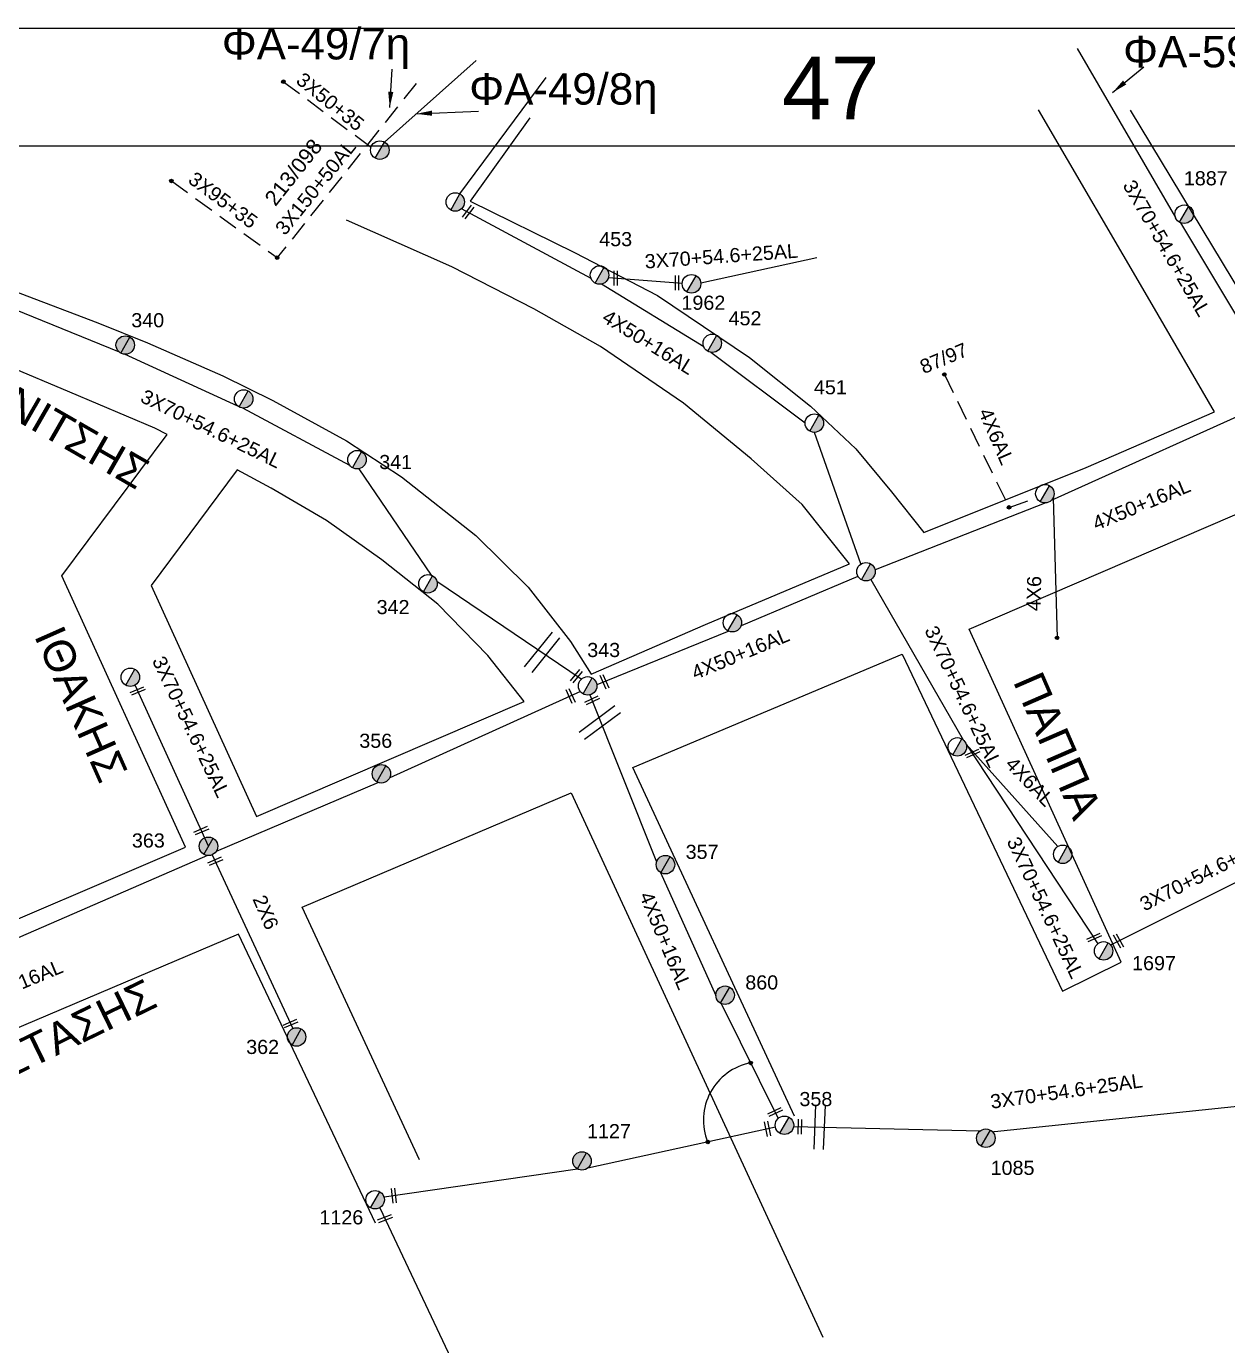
# Model space of a CAD drawing. Header units: millimetres. Extents: x 5016 to 7282, y 2879 to 3911.
# Drawn here: x 6247.9 to 6401.2, y 3736.9 to 3905.2 of the extents above; entities that cross this region are included whole.
import ezdxf

# ---------------------------------------------------------------- set-up
doc = ezdxf.new("R2010")
doc.units = ezdxf.units.MM
doc.linetypes.add('DASHED', pattern=[19.05, 12.7, -6.35])
for name, color, linetype in [('Άγνωστα', 7, 'Continuous'), ('Γέφυρες Εναέριου Δικτύου', 7, 'Continuous'), ('Γυμνά εναέρια ΧΤ (3Φ)   3x50+35CU', 7, 'Continuous'), ('Γυμνά εναέρια ΧΤ και ΦΟΠ (3Φ)   4x50+16AL', 7, 'Continuous'), ('Επιγραφές - Σχήματα', 7, 'Continuous'), ('Καλώδια ΧΤ   3x150+50AL', 7, 'DASHED'), ('Καλώδια ΧΤ   3x95+35 CU', 7, 'DASHED'), ('Μηχανική τομή', 7, 'Continuous'), ('Στύλος Ξύλινος', 7, 'Continuous'), ('Στύλος Ξύλινος @ 1', 7, 'Continuous'), ('Στύλος ΦΜ', 7, 'Continuous'), ('Στύλος ΦΜ @ 1', 7, 'Continuous'), ('Συνδέσεις', 7, 'Continuous'), ('Συνεστραμμένα ΧΤ   3x70+54.6+25 AL', 7, 'SYN_LINE'), ('Τομή', 7, 'Continuous'), ('Υπόβαθρο ΔΕΗ', 7, 'Continuous'), ('Υπόγεια καλώδια Παροχών ΧΤ   4x6', 7, 'DASHED')]:
    doc.layers.add(name, color=color, linetype=linetype)
doc.styles.add('arial', font='ARIAL.TTF')
doc.styles.get("Standard").update_dxf_attribs({"font": 'ARIAL.TTF'})
doc.linetypes.add('SYN_LINE', pattern='A,0.5,-0.0001,["/\\/\\/\\/",Standard,S=0.1,R=0,X=0,Y=-0.05],-0.25', length=0.7501)
doc.dimstyles.new('ISO-25', dxfattribs={"dimtxt": 2.5, "dimasz": 1.8, "dimexe": 1.25, "dimexo": 0.625, "dimtad": 1, "dimtxsty": 'Standard', "dimcen": 1.8, "dimadec": 0, "dimazin": 0, "dimtfac": 1, "dimtmove": 0, "dimatfit": 3, "dimfxl": 1.25, "dimarcsym": 0})

# ---------------------------------------------------------------- blocks, each defined once
blk = doc.blocks.new('ΥΠΑΡΧΩΝ ΞΥΛΙΝΟΣ ΣΤΥΛΟΣ')
at = {"layer": 'Στύλος Ξύλινος'}
h = blk.add_hatch(color=7, dxfattribs=at)
h.paths.add_polyline_path([(-2.62, 0, 0.270008), (-1.29, -2.28), (1.3, 2.27, 0.576266)])
h.paths.add_polyline_path([(-1.29, -2.28, 0.574793), (2.62, 0, 0.268822), (1.3, 2.27)])
at = {"layer": 'Στύλος Ξύλινος', "color": 7}
blk.add_line((-1.29, -2.28), (1.3, 2.27), dxfattribs=at)
blk.add_circle((0, 0), 2.62, dxfattribs=at)
at = {"layer": 'Στύλος Ξύλινος', "flags": 4}
for tag, p in [('ΑΡΙΘΜΟΣ', (-4.91, 8.6)), ('ΤΥΠΟΣ', (-4.85, 3.39))]:
    blk.add_attdef(tag, p, '', height=4, dxfattribs=at)
blk = doc.blocks.new('ΥΠΑΡΧΩΝ ΤΣΙΜΕΝΤΕΝΙΟΣ ΣΤΥΛΟΣ')
at = {"layer": 'Στύλος ΦΜ'}
blk.add_hatch(color=7, dxfattribs=at).paths.add_polyline_path([(-1.29, -2.28, 0.574793), (2.62, 0, 0.268822), (1.3, 2.27)])
at = {"layer": 'Στύλος ΦΜ', "color": 7}
blk.add_line((-1.29, -2.28), (1.3, 2.27), dxfattribs=at)
blk.add_circle((0, 0), 2.62, dxfattribs=at)
at = {"layer": 'Στύλος ΦΜ', "flags": 4}
for tag, p in [('ΑΡΙΘΜΟΣ', (-4.68, 8.05)), ('ΤΥΠΟΣ', (-4.91, 3.03))]:
    blk.add_attdef(tag, p, '', height=4, dxfattribs=at)
blk = doc.blocks.new('ΜΗΧΑΝΙΚΗ ΤΟΜΗ')
at = {"layer": 'Μηχανική τομή', "ltscale": 40}
for p, q in [((-1.89, 0.78), (1.89, 0.78)), ((1.89, 0), (-1.89, 0))]:
    blk.add_line(p, q, dxfattribs=at)
blk = doc.blocks.new('ΤΟΜΗ')
at = {"layer": 'Τομή', "ltscale": 40}
for p, q in [((-5.68, 0), (5.68, 0)), ((5.68, -2.33), (-5.68, -2.33))]:
    blk.add_line(p, q, dxfattribs=at)
blk = doc.blocks.new('_ΣΥΝΔΕΣΗ')
at = {"layer": 'Συνδέσεις', "linetype": 'SYN_LINE', "ltscale": 40}
blk.add_hatch(color=256, dxfattribs=at).paths.add_polyline_path([(0.5, -0.01, 1), (-0.5, -0.01, 1)])
at = {"layer": 'Συνδέσεις'}
blk.add_circle((0, -0.01), 0.5, dxfattribs=at)

msp = doc.modelspace()

# ---------------------------------------------------------------- linework, layer by layer
at = {"layer": 'Άγνωστα', "color": 30, "linetype": 'SYN_LINE', "lineweight": -3, "ltscale": 20}
for points in [[(6378.89, 3845.07), (6379.39, 3827.22)], [(6271.14, 3800.63), (6261.81, 3821.1)], [(6271.63, 3799.56), (6281.9, 3777.38)]]:
    msp.add_lwpolyline(points, dxfattribs=at)
at = {"layer": 'Γέφυρες Εναέριου Δικτύου', "lineweight": -3}
msp.add_arc((6341.69, 3765.72), 7.41, 100.8306, 202.1967, dxfattribs=at)
at = {"layer": 'Γυμνά εναέρια ΧΤ (3Φ)   3x50+35CU', "color": 133, "linetype": 'DASHED', "lineweight": -3, "ltscale": 0.2}
msp.add_lwpolyline([(6280.7, 3898.15), (6291.88, 3889.8)], dxfattribs=at)
at = {"layer": 'Γυμνά εναέρια ΧΤ και ΦΟΠ (3Φ)   4x50+16AL', "color": 30, "lineweight": -3}
for points in [[(6319.94, 3873.04), (6303.43, 3881.95)], [(6334.33, 3864.32), (6321.28, 3872.34)], [(6347.25, 3854.58), (6335.22, 3863.63)], [(6407.51, 3857.73), (6378.65, 3844.75)], [(6354.38, 3836.64), (6348.44, 3853.42)], [(6377.96, 3844.43), (6356.17, 3835.89)], [(6354, 3835.05), (6339.09, 3828.77)], [(6337.53, 3828.06), (6320.68, 3821.21)], [(6318.58, 3820.36), (6294.26, 3809.37)], [(6292.85, 3808.76), (6272.1, 3799.96)], [(6271.02, 3799.46), (6225.91, 3779.86)]]:
    msp.add_lwpolyline(points, dxfattribs=at)
at = {"layer": 'Γυμνά εναέρια ΧΤ και ΦΟΠ (3Φ)   4x50+16AL', "color": 2, "lineweight": -3}
for points in [[(6319.8, 3819.95), (6328.31, 3798.65)], [(6328.8, 3797.3), (6335.87, 3781.6)], [(6336.54, 3780.58), (6343.82, 3765.91)]]:
    msp.add_lwpolyline(points, dxfattribs=at)
at = {"layer": 'Επιγραφές - Σχήματα', "lineweight": -3}
for points in [[(5015.89, 3904.96), (7057.63, 3904.96), (7057.63, 2878.51), (5015.89, 2878.51)], [(5030.89, 3889.96), (7042.63, 3889.96), (7042.63, 2893.51), (5030.89, 2893.51)]]:
    msp.add_lwpolyline(points, close=True, dxfattribs=at)
at = {"layer": 'Καλώδια ΧΤ   3x150+50AL', "color": 1, "lineweight": -3, "ltscale": 0.2}
msp.add_lwpolyline([(6297.64, 3897.93), (6279.91, 3875.71)], dxfattribs=at)
at = {"layer": 'Καλώδια ΧΤ   3x95+35 CU', "color": 1, "lineweight": -3, "ltscale": 0.2}
msp.add_lwpolyline([(6266.41, 3885.49), (6279.91, 3875.71)], dxfattribs=at)
at = {"layer": 'Συνεστραμμένα ΧΤ   3x70+54.6+25 AL', "color": 133, "lineweight": -3, "ltscale": 20}
for points in [[(6381.96, 3902.39), (6394.51, 3880.84)], [(6305.31, 3900.85), (6293.59, 3890.44)], [(6395.14, 3880.17), (6407.52, 3859.51)]]:
    msp.add_lwpolyline(points, dxfattribs=at)
at = {"layer": 'Συνεστραμμένα ΧΤ   3x70+54.6+25 AL', "color": 30, "lineweight": -3, "ltscale": 20}
for points in [[(6303.2, 3883.83), (6314.21, 3898.69)], [(6333.93, 3872.48), (6348.75, 3875.73)], [(6322.16, 3873.16), (6331.58, 3872.45)], [(6355.63, 3834.64), (6367.41, 3814.23)], [(6367.8, 3813.65), (6384.59, 3788.21)], [(6386.24, 3788.05), (6416.63, 3803.25)]]:
    msp.add_lwpolyline(points, dxfattribs=at)
at = {"layer": 'Συνεστραμμένα ΧΤ   3x70+54.6+25 AL', "color": 6, "lineweight": -3, "ltscale": 20}
for points in [[(6259.77, 3863.65), (6241.44, 3871.08)], [(6274.89, 3856.77), (6260.42, 3863.38)], [(6289.17, 3849.2), (6275.54, 3856.51)], [(6299.6, 3835.19), (6290.36, 3848.79)], [(6318.69, 3821.94), (6300.28, 3834.41)]]:
    msp.add_lwpolyline(points, dxfattribs=at)
at = {"layer": 'Συνεστραμμένα ΧΤ   3x70+54.6+25 AL', "color": 62, "lineweight": -3, "ltscale": 20}
for points in [[(6371.21, 3764.16), (6371.4, 3764.25), (6412.59, 3768.56)], [(6345.79, 3764.88), (6369.64, 3764.33)]]:
    msp.add_lwpolyline(points, dxfattribs=at)
at = {"layer": 'Συνεστραμμένα ΧΤ   3x70+54.6+25 AL', "color": 2, "lineweight": -3, "ltscale": 20}
for points in [[(6343.47, 3764.81), (6319.53, 3759.58)], [(6318.21, 3759.47), (6293.54, 3755.87)], [(6292.99, 3754.53), (6302.45, 3734.54)]]:
    msp.add_lwpolyline(points, dxfattribs=at)
at = {"layer": 'Υπόβαθρο ΔΕΗ', "lineweight": -3}
for points in [[(6388.74, 3894.5), (6403.05, 3870.8), (6408.98, 3860.06), (6419.86, 3864.53), (6425.04, 3867.12), (6442, 3874.38), (6432.27, 3895.81)], [(6312.13, 3893.54), (6304.54, 3882.93), (6317.82, 3876.38), (6328.43, 3870.86), (6340.15, 3862.96), (6347.93, 3856.77), (6353.72, 3851.31), (6358.28, 3845.82), (6362.42, 3840.66), (6383.09, 3848.95), (6399.49, 3856.03), (6391.51, 3869.73), (6377.01, 3894.57)], [(6246.2, 3871.52), (6257.04, 3867.39), (6263.37, 3864.83), (6272.97, 3860.64), (6279.37, 3857.48), (6288.73, 3852.34), (6295.78, 3847.76), (6305.23, 3840.29), (6311.94, 3833.69), (6317.31, 3826.73), (6319.96, 3822.57), (6334.53, 3828.93), (6352.93, 3836.64), (6346.87, 3844.21), (6340.36, 3850.04), (6331.72, 3857.16), (6321.15, 3864.36), (6312.65, 3869.19), (6302.2, 3874.53), (6288.76, 3880.51)], [(6345.88, 3766.23), (6325.26, 3810.67), (6359.65, 3825.12), (6359.65, 3825.12), (6380.09, 3782.14), (6387.59, 3785.84), (6368.19, 3828.33), (6368.19, 3828.33), (6405.44, 3844.36), (6412.67, 3829.84), (6432.01, 3796.16)], [(6298.08, 3760.62), (6283.08, 3792.86), (6317.39, 3807.45), (6349.51, 3738.02)]]:
    msp.add_lwpolyline(points, dxfattribs=at)
for points in [[(6224.19, 3781.79), (6237.01, 3787.17), (6268.2, 3800.52), (6252.43, 3835.11), (6265.85, 3853.17), (6264.31, 3853.94), (6253.44, 3858.56), (6245.57, 3861.86), (6240.1, 3863.91), (6230.68, 3854.3), (6221.17, 3845.57), (6218.18, 3842.83), (6218.18, 3842.83), (6219.43, 3828.19), (6220.68, 3816.81), (6221.93, 3804.65), (6223.03, 3793.96)], [(6274.79, 3848.63), (6263.84, 3833.9), (6277.28, 3804.41), (6311.42, 3819.11), (6306.79, 3824.95), (6300.39, 3831.51), (6293.26, 3837.17), (6286.21, 3842.17), (6279.13, 3846.31)]]:
    msp.add_lwpolyline(points, close=True, dxfattribs=at)
msp.add_lwpolyline([(6292.43, 3752.57), (6274.97, 3789.41), (6229.7, 3770.22), (6249.5, 3717.48), (6249.5, 3717.48), (6248.34, 3695.28), (6260.16, 3692.04), (6269.97, 3688.35), (6276.83, 3685.16, 0.313065), (6289.37, 3687.33), (6296.43, 3695.5), (6302.21, 3705.73), (6306.56, 3715.28), (6310, 3725.23)], format="xyb", dxfattribs=at)
at = {"layer": 'Υπόγεια καλώδια Παροχών ΧΤ   4x6', "color": 30, "lineweight": -3, "ltscale": 0.2}
msp.add_lwpolyline([(6365.02, 3860.81), (6373.27, 3843.86), (6376.77, 3845.1)], dxfattribs=at)
at = {"layer": 'Υπόγεια καλώδια Παροχών ΧΤ   4x6', "color": 30, "linetype": 'Continuous', "lineweight": -3}
msp.add_lwpolyline([(6367.8, 3813.65), (6379.48, 3800.6)], dxfattribs=at)

# ---------------------------------------------------------------- block references
at = {"layer": 'Μηχανική τομή', "lineweight": -3}
for p, xscale, yscale, zscale, rotation in [((6304.43, 3881.41), 0.4999999999998751, 0.4999999999998751, 0.4999999999998751, 53.06515022828044), ((6323.28, 3873.08), 0.4999999999999482, 0.4999999999999482, 0.4999999999999482, 89.84960582661769), ((6331.09, 3872.49), 0.4999999999999482, 0.4999999999999482, 0.4999999999999482, 89.84960582661769), ((6317.92, 3822.46), 0.5000000000004351, 0.5000000000004351, 0.5000000000004351, 229.7375883639601), ((6321.49, 3821.54), 0.5000000000001859, 0.5000000000001859, 0.5000000000001859, 294.2097788672814), ((6262.04, 3820.62), 0.500000000000391, 0.500000000000391, 0.500000000000391, 202.8322508330906), ((6317.16, 3819.72), 0.5000000000001859, 0.5000000000001859, 0.5000000000001859, 294.2097788672814), ((6320.01, 3819.42), 0.5000000000003944, 0.5000000000003944, 0.5000000000003944, 205.6179193028097), ((6368.7, 3812.29), 0.4999999999998795, 0.4999999999998795, 0.4999999999998795, 24.02222231012797), ((6270.16, 3802.82), 0.500000000000391, 0.500000000000391, 0.500000000000391, 202.8322508330906), ((6271.94, 3798.9), 0.500000000000391, 0.500000000000391, 0.500000000000391, 202.8322508330906), ((6384.2, 3788.81), 0.4999999999998795, 0.4999999999998795, 0.4999999999998795, 24.02222231012797), ((6387.06, 3788.46), 0.499999999999897, 0.499999999999897, 0.499999999999897, 299.3269371106231), ((6281.52, 3778.2), 0.500000000000391, 0.500000000000391, 0.500000000000391, 202.8322508330906), ((6343.33, 3766.91), 0.5000000000003944, 0.5000000000003944, 0.5000000000003944, 205.6179193028097), ((6346.79, 3764.86), 0.5000000000000017, 0.5000000000000017, 0.5000000000000017, 88.71077923131008), ((6342.66, 3764.63), 0.5000000000000421, 0.5000000000000421, 0.5000000000000421, 101.5437567741477), ((6342.66, 3764.63), 0.5000000000000421, 0.5000000000000421, 0.5000000000000421, 101.5437567741477), ((6294.98, 3756.08), 0.5000000000000281, 0.5000000000000281, 0.5000000000000281, 96.68902426797253), ((6293.73, 3752.96), 0.5000000000001148, 0.5000000000001148, 0.5000000000001148, 21.16981583605777)]:
    msp.add_blockref('ΜΗΧΑΝΙΚΗ ΤΟΜΗ', p, dxfattribs=dict(at, xscale=xscale, yscale=yscale, zscale=zscale, rotation=rotation))
at = {"layer": 'Στύλος Ξύλινος @ 1', "lineweight": -3, "ltscale": 40}
ref = msp.add_blockref('ΥΠΑΡΧΩΝ ΞΥΛΙΝΟΣ ΣΤΥΛΟΣ', (6260.52, 3864.56), dxfattribs=dict(at, xscale=0.4499999999998181, yscale=0.4499999999998181, zscale=0.4499999999998181))
ref.add_attrib('ΤΥΠΟΣ', '340', (6261.29, 3866.83), dxfattribs={"layer": 'Στύλος Ξύλινος', "height": 1.8, "flags": 4})
ref = msp.add_blockref('ΥΠΑΡΧΩΝ ΞΥΛΙΝΟΣ ΣΤΥΛΟΣ', (6293.2, 3809.88), dxfattribs=dict(at, xscale=0.4499999999998181, yscale=0.4499999999998181, zscale=0.4499999999998181))
ref.add_attrib('ΤΥΠΟΣ', '356', (6290.38, 3813.19), dxfattribs={"layer": 'Στύλος Ξύλινος', "height": 1.8, "flags": 4})
ref = msp.add_blockref('ΥΠΑΡΧΩΝ ΞΥΛΙΝΟΣ ΣΤΥΛΟΣ', (6271.14, 3800.63), dxfattribs=dict(at, xscale=0.4499999999998181, yscale=0.4499999999998181, zscale=0.4499999999998181))
ref.add_attrib('ΤΥΠΟΣ', '363', (6261.37, 3800.47), dxfattribs={"layer": 'Στύλος Ξύλινος', "height": 1.8, "flags": 4})
ref = msp.add_blockref('ΥΠΑΡΧΩΝ ΞΥΛΙΝΟΣ ΣΤΥΛΟΣ', (6329.44, 3798.29), dxfattribs=dict(at, xscale=0.4499999999998181, yscale=0.4499999999998181, zscale=0.4499999999998181))
ref.add_attrib('ΤΥΠΟΣ', '357', (6332.01, 3799.02), dxfattribs={"layer": 'Στύλος Ξύλινος', "height": 1.8, "flags": 4})
ref = msp.add_blockref('ΥΠΑΡΧΩΝ ΞΥΛΙΝΟΣ ΣΤΥΛΟΣ', (6337.05, 3781.64), dxfattribs=dict(at, xscale=0.4499999999998181, yscale=0.4499999999998181, zscale=0.4499999999998181))
ref.add_attrib('ΤΥΠΟΣ', '860', (6339.62, 3782.37), dxfattribs={"layer": 'Στύλος Ξύλινος', "height": 1.8, "flags": 4})
ref = msp.add_blockref('ΥΠΑΡΧΩΝ ΞΥΛΙΝΟΣ ΣΤΥΛΟΣ', (6282.38, 3776.31), dxfattribs=dict(at, xscale=0.4499999999998181, yscale=0.4499999999998181, zscale=0.4499999999998181))
ref.add_attrib('ΤΥΠΟΣ', '362', (6275.95, 3774.14), dxfattribs={"layer": 'Στύλος Ξύλινος', "height": 1.8, "flags": 4})
ref = msp.add_blockref('ΥΠΑΡΧΩΝ ΞΥΛΙΝΟΣ ΣΤΥΛΟΣ', (6318.79, 3760.5), dxfattribs=dict(at, xscale=0.4499999999998181, yscale=0.4499999999998181, zscale=0.4499999999998181))
ref.add_attrib('ΤΥΠΟΣ', '1127', (6319.43, 3763.4), dxfattribs={"layer": 'Στύλος Ξύλινος', "height": 1.8, "flags": 4})
ref = msp.add_blockref('ΥΠΑΡΧΩΝ ΞΥΛΙΝΟΣ ΣΤΥΛΟΣ', (6370.31, 3763.4), dxfattribs=dict(at, xscale=0.4499999999998181, yscale=0.4499999999998181, zscale=0.4499999999998181))
ref.add_attrib('ΤΥΠΟΣ', '1085', (6370.92, 3758.72), dxfattribs={"layer": 'Στύλος Ξύλινος', "height": 1.8, "flags": 4})
at = {"layer": 'Στύλος ΦΜ @ 1', "lineweight": -3, "ltscale": 40, "xscale": 0.4499999999998181, "yscale": 0.4499999999998181, "zscale": 0.4499999999998181}
for p in [(6293, 3889.42), (6302.62, 3882.81), (6275.63, 3857.69), (6377.84, 3845.6), (6355.02, 3835.65), (6337.98, 3829.15), (6261.17, 3822.19), (6366.67, 3813.31), (6380.12, 3799.61)]:
    msp.add_blockref('ΥΠΑΡΧΩΝ ΤΣΙΜΕΝΤΕΝΙΟΣ ΣΤΥΛΟΣ', p, dxfattribs=at)
at = {"layer": 'Στύλος ΦΜ @ 1', "lineweight": -3, "ltscale": 40}
ref = msp.add_blockref('ΥΠΑΡΧΩΝ ΤΣΙΜΕΝΤΕΝΙΟΣ ΣΤΥΛΟΣ', (6395.61, 3881.25), dxfattribs=dict(at, xscale=0.4499999999998181, yscale=0.4499999999998181, zscale=0.4499999999998181))
ref.add_attrib('ΤΥΠΟΣ', '1887', (6395.57, 3884.93), dxfattribs={"layer": 'Στύλος ΦΜ', "height": 1.8, "flags": 4})
ref = msp.add_blockref('ΥΠΑΡΧΩΝ ΤΣΙΜΕΝΤΕΝΙΟΣ ΣΤΥΛΟΣ', (6321.03, 3873.49), dxfattribs=dict(at, xscale=0.4499999999998181, yscale=0.4499999999998181, zscale=0.4499999999998181))
ref.add_attrib('ΤΥΠΟΣ', '453', (6320.99, 3877.17), dxfattribs={"layer": 'Στύλος ΦΜ', "height": 1.8, "flags": 4})
ref = msp.add_blockref('ΥΠΑΡΧΩΝ ΤΣΙΜΕΝΤΕΝΙΟΣ ΣΤΥΛΟΣ', (6332.76, 3872.37), dxfattribs=dict(at, xscale=0.4499999999998181, yscale=0.4499999999998181, zscale=0.4499999999998181))
ref.add_attrib('ΤΥΠΟΣ', '1962', (6331.48, 3869.06), dxfattribs={"layer": 'Στύλος ΦΜ', "height": 1.8, "flags": 4})
ref = msp.add_blockref('ΥΠΑΡΧΩΝ ΤΣΙΜΕΝΤΕΝΙΟΣ ΣΤΥΛΟΣ', (6335.41, 3864.79), dxfattribs=dict(at, xscale=0.4499999999998181, yscale=0.4499999999998181, zscale=0.4499999999998181))
ref.add_attrib('ΤΥΠΟΣ', '452', (6337.49, 3867.08), dxfattribs={"layer": 'Στύλος ΦΜ', "height": 1.8, "flags": 4})
ref = msp.add_blockref('ΥΠΑΡΧΩΝ ΤΣΙΜΕΝΤΕΝΙΟΣ ΣΤΥΛΟΣ', (6348.43, 3854.6), dxfattribs=dict(at, xscale=0.4499999999998181, yscale=0.4499999999998181, zscale=0.4499999999998181))
ref.add_attrib('ΤΥΠΟΣ', '451', (6348.38, 3858.28), dxfattribs={"layer": 'Στύλος ΦΜ', "height": 1.8, "flags": 4})
ref = msp.add_blockref('ΥΠΑΡΧΩΝ ΤΣΙΜΕΝΤΕΝΙΟΣ ΣΤΥΛΟΣ', (6290.09, 3849.94), dxfattribs=dict(at, xscale=0.4499999999998181, yscale=0.4499999999998181, zscale=0.4499999999998181))
ref.add_attrib('ΤΥΠΟΣ', '341', (6292.92, 3848.74), dxfattribs={"layer": 'Στύλος ΦΜ', "height": 1.8, "flags": 4})
ref = msp.add_blockref('ΥΠΑΡΧΩΝ ΤΣΙΜΕΝΤΕΝΙΟΣ ΣΤΥΛΟΣ', (6299.14, 3834.11), dxfattribs=dict(at, xscale=0.4499999999998181, yscale=0.4499999999998181, zscale=0.4499999999998181))
ref.add_attrib('ΤΥΠΟΣ', '342', (6292.59, 3830.24), dxfattribs={"layer": 'Στύλος ΦΜ', "height": 1.8, "flags": 4})
ref = msp.add_blockref('ΥΠΑΡΧΩΝ ΤΣΙΜΕΝΤΕΝΙΟΣ ΣΤΥΛΟΣ', (6319.51, 3821.09), dxfattribs=dict(at, xscale=0.4499999999998181, yscale=0.4499999999998181, zscale=0.4499999999998181))
ref.add_attrib('ΤΥΠΟΣ', '343', (6319.46, 3824.77), dxfattribs={"layer": 'Στύλος ΦΜ', "height": 1.8, "flags": 4})
ref = msp.add_blockref('ΥΠΑΡΧΩΝ ΤΣΙΜΕΝΤΕΝΙΟΣ ΣΤΥΛΟΣ', (6385.33, 3787.29), dxfattribs=dict(at, xscale=0.4499999999998181, yscale=0.4499999999998181, zscale=0.4499999999998181))
ref.add_attrib('ΤΥΠΟΣ', '1697', (6388.97, 3784.83), dxfattribs={"layer": 'Στύλος ΦΜ', "height": 1.8, "flags": 4})
ref = msp.add_blockref('ΥΠΑΡΧΩΝ ΤΣΙΜΕΝΤΕΝΙΟΣ ΣΤΥΛΟΣ', (6344.62, 3765.05), dxfattribs=dict(at, xscale=0.4499999999998181, yscale=0.4499999999998181, zscale=0.4499999999998181))
ref.add_attrib('ΤΥΠΟΣ', '358', (6346.53, 3767.49), dxfattribs={"layer": 'Στύλος ΦΜ', "height": 1.8, "flags": 4})
ref = msp.add_blockref('ΥΠΑΡΧΩΝ ΤΣΙΜΕΝΤΕΝΙΟΣ ΣΤΥΛΟΣ', (6292.4, 3755.55), dxfattribs=dict(at, xscale=0.4499999999998181, yscale=0.4499999999998181, zscale=0.4499999999998181))
ref.add_attrib('ΤΥΠΟΣ', '1126', (6285.29, 3752.41), dxfattribs={"layer": 'Στύλος ΦΜ', "height": 1.8, "flags": 4})
at = {"layer": 'Συνδέσεις', "lineweight": -3, "xscale": 0.4499999999998181, "yscale": 0.4499999999998181, "zscale": 0.4499999999998181}
for p in [(6280.7, 3898.15), (6266.41, 3885.49), (6279.91, 3875.71), (6365.02, 3860.81), (6373.27, 3843.86), (6379.39, 3827.22), (6340.3, 3773), (6334.84, 3762.93)]:
    msp.add_blockref('_ΣΥΝΔΕΣΗ', p, dxfattribs=at)
at = {"layer": 'Τομή', "lineweight": -3}
for p, xscale, yscale, zscale, rotation in [((6314.15, 3825.01), 0.4999999999998995, 0.4999999999998995, 0.4999999999998995, 231.3130056253873), ((6321.4, 3815.95), 0.4999999999998798, 0.4999999999998798, 0.4999999999998798, 216.4196901608349), ((6349.68, 3764.79), 0.4999999999998578, 0.4999999999998578, 0.4999999999998578, 267.6546102262796)]:
    msp.add_blockref('ΤΟΜΗ', p, dxfattribs=dict(at, xscale=xscale, yscale=yscale, zscale=zscale, rotation=rotation))

# ---------------------------------------------------------------- texts
at = {"layer": 'Γυμνά εναέρια ΧΤ (3Φ)   3x50+35CU', "color": 7, "lineweight": -3, "insert": (6283.3, 3899.48), "char_height": 1.8, "width": 168.3718, "attachment_point": 1, "rotation": 321.202}
msp.add_mtext('3X50+35', dxfattribs=at)
at = {"layer": 'Γυμνά εναέρια ΧΤ και ΦΟΠ (3Φ)   4x50+16AL', "color": 7, "lineweight": -3, "char_height": 1.8, "width": 168.3718, "attachment_point": 1}
for insert, rotation in [((6322.15, 3869.19), 328.1042), ((6383.71, 3842.55), 22.5402), ((6332.55, 3823.5), 22.5402), ((6327.73, 3795.06), 292.5402), ((6239.86, 3781.2), 22.5402)]:
    msp.add_mtext('4X50+16AL', dxfattribs=dict(at, insert=insert, rotation=rotation))
at = {"layer": 'Επιγραφές - Σχήματα', "color": 7, "lineweight": -3, "char_height": 4, "width": 168.3718, "attachment_point": 1}
for s, insert in [('ΦΑ-49/7η', (6272.84, 3904.99)), ('ΦΑ-59/8η', (6387.82, 3903.98)), ('ΦΑ-49/8η', (6304.4, 3899.23))]:
    msp.add_mtext(s, dxfattribs=dict(at, insert=insert))
at = {"layer": 'Επιγραφές - Σχήματα', "lineweight": -3, "insert": (6344.31, 3901.35), "char_height": 8, "width": 15.5504, "attachment_point": 1, "style": 'arial'}
msp.add_mtext('47', dxfattribs=at)
at = {"layer": 'Επιγραφές - Σχήματα', "color": 7, "lineweight": -3, "width": 168.3718, "attachment_point": 1}
for s, insert, char_height, rotation in [('{\\H1.083x;\\C256;213/098}', (6278.15, 3883.36), 1.8, 51.5871), ('ΚΟΝΙΤΣΗΣ', (6239.68, 3863.48), 4, 330.094), ('87/97', (6361.69, 3862.51), 1.8, 22.5402), ('4X6', (6375.47, 3830.66), 1.8, 88.4805), ('ΙΘΑΚΗΣ', (6252.5, 3829.12), 4, 293.9262), ('ΠΑΠΠΑ', (6377.4, 3823.26), 4, 293.5087), ('2X6', (6278.38, 3794.63), 1.8, 293.5086), ('ΕΘΝ.       ΑΝΤΙΣΤΑΣΗΣ', (6210.22, 3758.16), 4, 25.9282)]:
    msp.add_mtext(s, dxfattribs=dict(at, insert=insert, char_height=char_height, rotation=rotation))
at = {"layer": 'Καλώδια ΧΤ   3x150+50AL', "color": 7, "lineweight": -3, "insert": (6279.5, 3879.56), "char_height": 1.8, "width": 168.3718, "attachment_point": 1, "rotation": 51.1038}
msp.add_mtext('3X150+50AL', dxfattribs=at)
at = {"layer": 'Καλώδια ΧΤ   3x95+35 CU', "color": 7, "lineweight": -3, "insert": (6269.48, 3886.81), "char_height": 1.8, "width": 168.3718, "attachment_point": 1, "rotation": 323.2657}
msp.add_mtext('3X95+35', dxfattribs=at)
at = {"layer": 'Συνεστραμμένα ΧΤ   3x70+54.6+25 AL', "color": 7, "lineweight": -3, "char_height": 1.8, "width": 168.3718, "attachment_point": 1}
for insert, rotation in [((6389.27, 3885.84), 300.0689), ((6326.73, 3876.11), 4.0837), ((6263.1, 3859), 333.9124), ((6364.07, 3828.97), 295.1784), ((6265.53, 3825.1), 295.4428), ((6374.56, 3802.05), 295.1784), ((6389.73, 3793.91), 26.8395), ((6370.77, 3768.93), 8.0847)]:
    msp.add_mtext('3X70+54.6+25AL', dxfattribs=dict(at, insert=insert, rotation=rotation))
at = {"layer": 'Υπόγεια καλώδια Παροχών ΧΤ   4x6', "color": 7, "lineweight": -3, "char_height": 1.8, "width": 168.3718, "attachment_point": 1}
for insert, rotation in [((6370.98, 3856.74), 293.4019), ((6373.97, 3812.23), 313.7793)]:
    msp.add_mtext('4X6AL', dxfattribs=dict(at, insert=insert, rotation=rotation))

# ---------------------------------------------------------------- leaders
at = {"layer": 'Επιγραφές - Σχήματα', "lineweight": -3, "ltscale": 40}
for points in [[(6294.26, 3894.87), (6294.59, 3899.75)], [(6386.48, 3896.77), (6390.45, 3900.06)], [(6297.65, 3894.05), (6305.58, 3894.38)]]:
    msp.add_leader(points, dimstyle='ISO-25', override={"dimasz": 2, "dimtad": 0}, dxfattribs=at)

doc.saveas('drawing.dxf')
